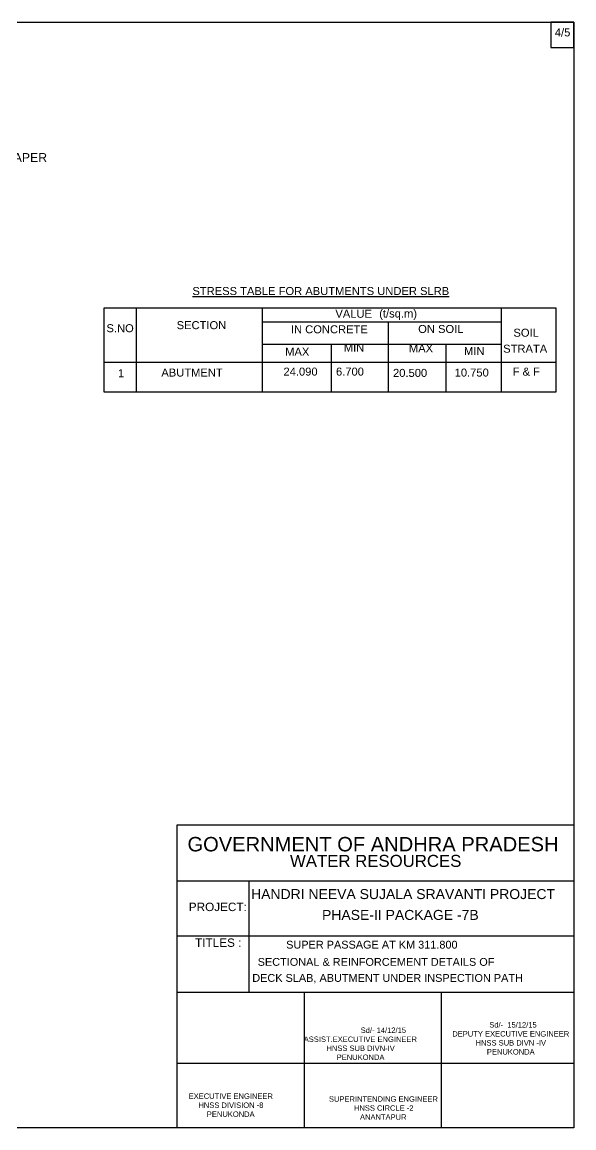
# Model space of a CAD drawing. Header units: millimetres. Extents: x 2141134 to 2157299, y 45615656 to 45626713.
# Drawn here: x 2151775 to 2157299, y 45615656 to 45626713 of the extents above; entities that cross this region are included whole.
import ezdxf

# ---------------------------------------------------------------- set-up
doc = ezdxf.new("R2010")
doc.units = ezdxf.units.MM
doc.header["$MEASUREMENT"] = 0
for name, color, linetype in [('DIMENSIONS', 7, 'Continuous'), ('DRAWING', 2, 'Continuous'), ('TEXT', 7, 'Continuous')]:
    doc.layers.add(name, color=color, linetype=linetype)
doc.styles.get("Standard").update_dxf_attribs({"font": 'arial.ttf', "height": 80})

msp = doc.modelspace()

# ---------------------------------------------------------------- linework, layer by layer
at = {"layer": 'DIMENSIONS', "color": 0}
msp.add_lwpolyline([(2153328.6, 45618687.6), (2157298.8, 45618687.6), (2157298.8, 45615655.7), (2153328.6, 45615655.7)], close=True, dxfattribs=at)
for points in [[(2153328.6, 45618124.9), (2157298.8, 45618124.9)], [(2154046.3, 45618124.9), (2154046.3, 45617012.6)], [(2153328.6, 45617577.6), (2157298.8, 45617577.6)], [(2153328.6, 45617012.6), (2157298.8, 45617012.6)], [(2154598.8, 45617012.6), (2154598.8, 45615655.7)], [(2155969.3, 45617012.6), (2155969.3, 45615655.7)], [(2153328.6, 45616303.5), (2157298.8, 45616303.5)]]:
    msp.add_lwpolyline(points, dxfattribs=at)
at = {"layer": 'DRAWING', "color": 0}
for points in [[(2157298.8, 45615655.7), (2141134.1, 45615655.7), (2141134.1, 45626712.6), (2157298.8, 45626712.6)], [(2157298.8, 45626712.6), (2157067.3, 45626712.6), (2157067.3, 45626458.8), (2157298.8, 45626458.8)], [(2152598, 45623856.1), (2157119.1, 45623856.1), (2157119.1, 45623012.3), (2152598, 45623012.3)]]:
    msp.add_lwpolyline(points, close=True, dxfattribs=at)
for points in [[(2152917.5, 45623856.1), (2152917.5, 45623012.3)], [(2154178, 45623856.1), (2154178, 45623012.3)], [(2156572, 45623856.1), (2156572, 45623012.3)], [(2154178, 45623716.2), (2156572, 45623716.2)], [(2155438.5, 45623716.2), (2155438.5, 45623012.3)], [(2156572, 45623488.9), (2154178, 45623488.9)], [(2154869.5, 45623488.9), (2154869.5, 45623012.3)], [(2156016.2, 45623488.9), (2156016.2, 45623012.3)], [(2157119.1, 45623307.4), (2152598, 45623307.4)]]:
    msp.add_lwpolyline(points, dxfattribs=at)

# ---------------------------------------------------------------- texts
at = {"layer": 'DIMENSIONS', "color": 0}
for s, height, p in [('GOVERNMENT OF ANDHRA PRADESH', 144.161, (2153430.7, 45618420.5)), ('WATER RESOURCES', 120.134, (2154456.8, 45618265.4)), ('HANDRI NEEVA SUJALA SRAVANTI PROJECT ', 100, (2154067.4, 45617943.6)), ('PROJECT:', 84.09, (2153444, 45617823.5)), ('PHASE-II PACKAGE -7B', 100, (2154777.7, 45617735.1)), ('TITLES :', 84.09, (2153507.1, 45617466)), ('SUPER PASSAGE AT KM 311.800', 78.087, (2154418.5, 45617448.7)), ('SECTIONAL & REINFORCEMENT DETAILS OF ', 78.087, (2154133.4, 45617276.4)), ('DECK SLAB, ABUTMENT UNDER INSPECTION PATH', 78.087, (2154079.3, 45617116.1))]:
    msp.add_text(s, height=height, dxfattribs=at).set_placement(p)
at = {"layer": 'DIMENSIONS', "color": 0, "char_height": 54.06, "attachment_point": 1}
for s, insert, width in [('\\pi96.755;^I^I^ISd/- 14/12/15\\P\\pi78.575;ASSIST.EXECUTIVE ENGINEER \\P\\pi305.95;HNSS SUB DIVN-IV \\P\\pi408.3;PENUKONDA', (2154516, 45616659.3), 1289.282), ('\\pi194.38;^I^ISd/-  15/12/15\\P\\pi62.626;DEPUTY EXECUTIVE ENGINEER\\P\\pi295.46;HNSS SUB DIVN -IV \\P\\pi408.3;PENUKONDA', (2156019.2, 45616713.2), 1289.282), ('\\pi26.082;EXECUTIVE ENGINEER   \\P\\pi123.82;HNSS DIVISION -8\\P\\pi208.03;PENUKONDA', (2153416.5, 45615999.9), 888.733), ('\\pi1.1241;SUPERINTENDING ENGINEER   \\P\\pi251.51;HNSS CIRCLE -2 \\P\\pi312.04;ANANTAPUR', (2154845.6, 45615971.5), 1088.911)]:
    msp.add_mtext(s, dxfattribs=dict(at, insert=insert, width=width))
at = {"layer": 'DRAWING', "color": 0}
msp.add_text('4/5', height=80, dxfattribs=at).set_placement((2157108, 45626569.6))
at = {"layer": 'TEXT', "color": 0}
for s, height, p in [('THICK KRAFT PAPER', 88, (2150769, 45625315)), ('%%USTRESS TABLE FOR ABUTMENTS UNDER SLRB', 80, (2153480, 45623983.7)), ('VALUE', 80, (2154911.2, 45623756.4)), ('(t/sq.m)', 80, (2155349.7, 45623758.9)), ('SECTION', 80, (2153322.4, 45623642.3)), ('S.NO', 80, (2152620, 45623611.7)), ('IN CONCRETE', 80, (2154466, 45623601)), ('ON SOIL', 80, (2155740, 45623604.3)), ('SOIL ', 80, (2156693.3, 45623566.7)), ('MAX', 80, (2154408.6, 45623376.4)), ('MIN', 80, (2154995.6, 45623416.9)), ('MAX', 80, (2155647.1, 45623410.5)), ('MIN', 80, (2156198.7, 45623384.7)), ('STRATA', 80, (2156590.7, 45623406.9)), ('1', 80, (2152735.4, 45623162)), ('ABUTMENT', 80, (2153169.2, 45623168.2)), ('24.090', 80, (2154391.6, 45623177.9)), ('6.700', 80, (2154917.3, 45623177.9)), ('20.500', 80, (2155488.2, 45623165)), ('10.750', 80, (2156105.2, 45623168.3)), ('F & F', 80, (2156685.7, 45623178))]:
    msp.add_text(s, height=height, dxfattribs=at).set_placement(p)

doc.saveas('drawing.dxf')
